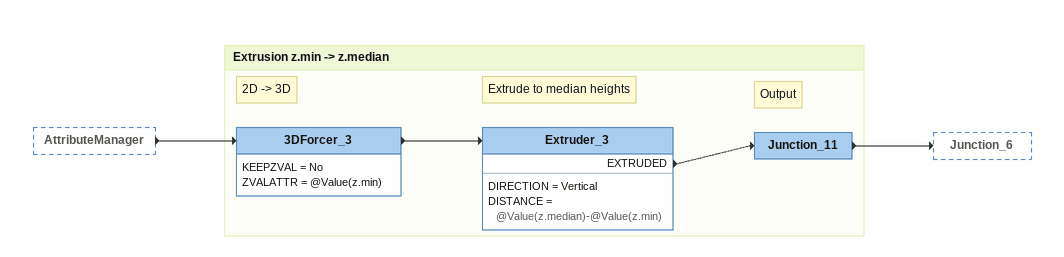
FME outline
AttributeManager [outside]
    -> 3DForcer_3

Bookmark: Extrusion z.min -> z.median
Note: 2D -> 3D
3DForcer_3
    KEEPZVAL = No
    ZVALATTR = @Value(z.min)
    -> Extruder_3
Note: Extrude to median heights
Extruder_3
    DIRECTION = Vertical
    DISTANCE = @Value(z.median)-@Value(z.min)
    EXTRUDED -> Junction_11
Note: Output
Junction_11
    -> Junction_6
